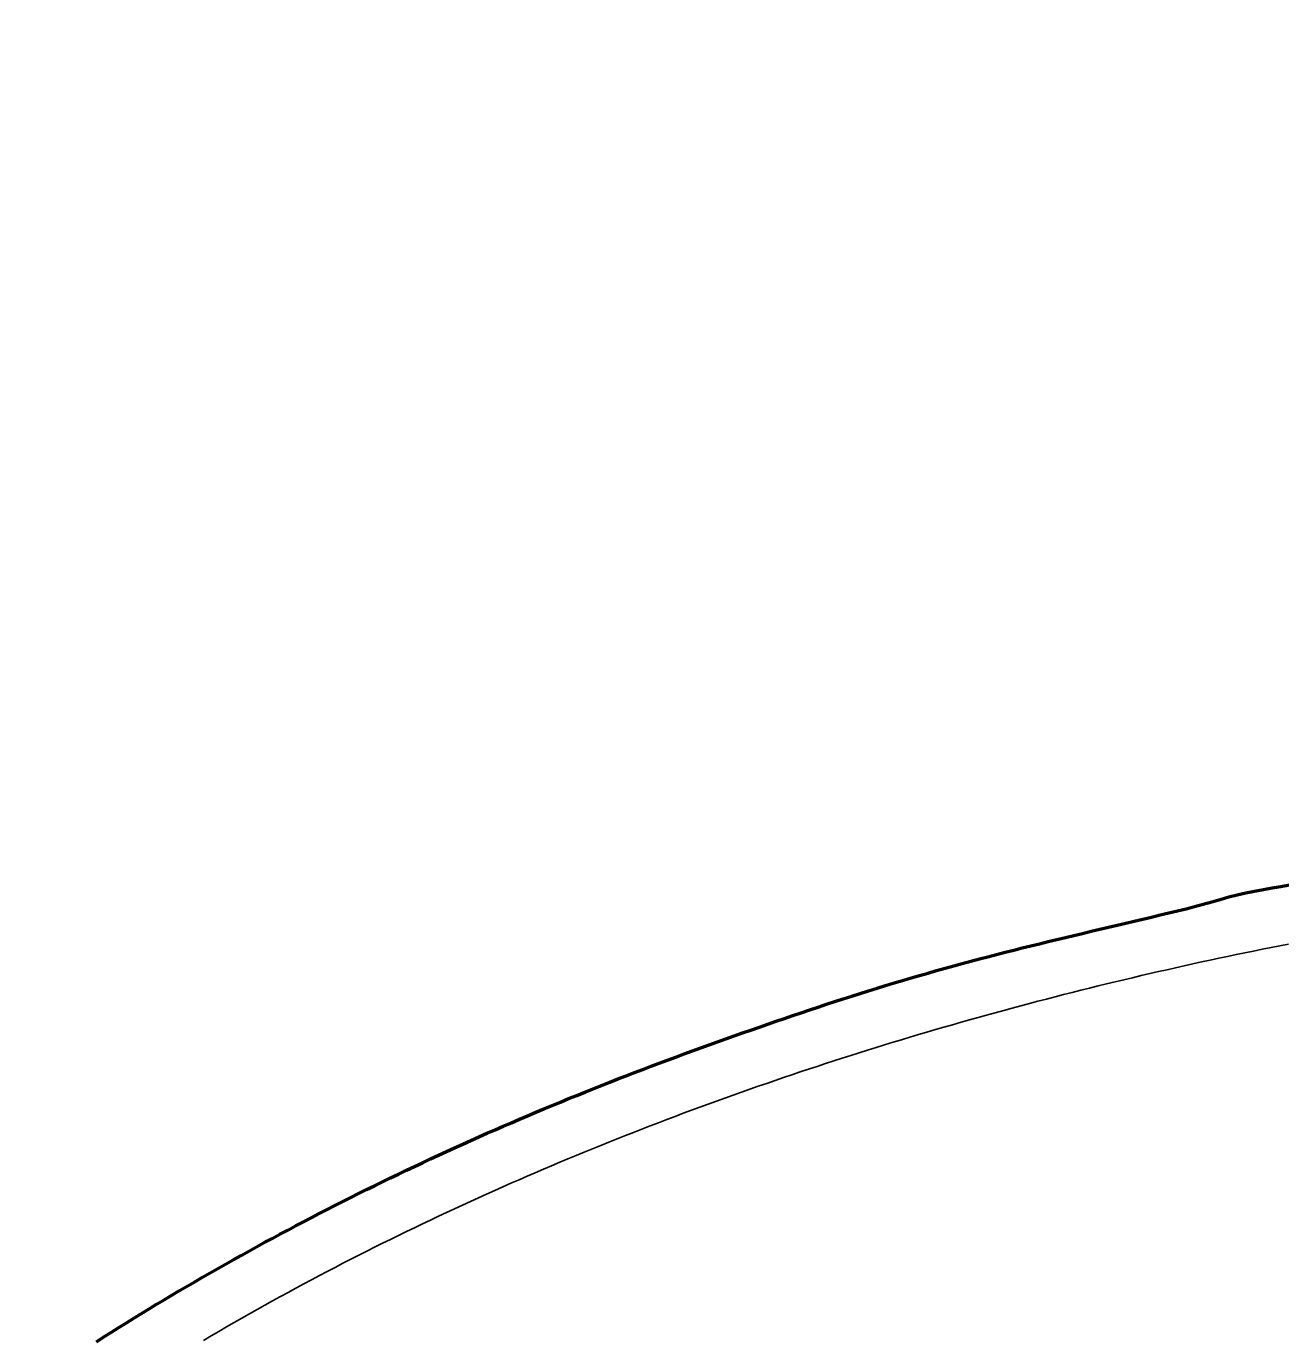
# Model space of a CAD drawing. Header units: millimetres. Extents: x 0 to 2382, y 0 to 420.
# Drawn here: x 275.98 to 283.09, y 298.5 to 305.92 of the extents above; entities that cross this region are included whole.
import ezdxf

# ---------------------------------------------------------------- set-up
doc = ezdxf.new("R2010")
doc.units = ezdxf.units.MM
doc.linetypes.add('IRAM-E-TRAZOS', pattern=[5, 4, -1])
for name, color, linetype, lineweight in [('01-VISIBLE', 7, 'CONTINUOUS', 70), ('02-OCULTA', 4, 'IRAM-E-TRAZOS', 35), ('08-FINA', 5, 'CONTINUOUS', 18)]:
    doc.layers.add(name, color=color, linetype=linetype, lineweight=lineweight)

msp = doc.modelspace()

# ---------------------------------------------------------------- linework, layer by layer
at = {"layer": '01-VISIBLE'}
msp.add_lwpolyline([(276.3811, 298.4753), (276.4233, 298.5022), (276.4657, 298.529), (276.5081, 298.5557), (276.5506, 298.5822), (276.5932, 298.6086), (276.6359, 298.6349), (276.6787, 298.661), (276.7216, 298.6869), (276.7646, 298.7127), (276.8076, 298.7384), (276.8508, 298.7639), (276.894, 298.7893), (276.9373, 298.8146), (276.9807, 298.8397), (277.0241, 298.8646), (277.0677, 298.8895), (277.1113, 298.9142), (277.155, 298.9387), (277.1988, 298.9631), (277.2426, 298.9874), (277.2866, 299.0115), (277.3306, 299.0355), (277.3747, 299.0594), (277.4188, 299.0831), (277.463, 299.1067), (277.5073, 299.1302), (277.5517, 299.1535), (277.5961, 299.1767), (277.6406, 299.1997), (277.6852, 299.2226), (277.7299, 299.2454), (277.7746, 299.2681), (277.8194, 299.2906), (277.8642, 299.313), (277.9091, 299.3353), (277.9541, 299.3574), (277.9991, 299.3794), (278.0442, 299.4013), (278.0894, 299.423), (278.1346, 299.4446), (278.1799, 299.4661), (278.2252, 299.4875), (278.2706, 299.5088), (278.3161, 299.5299), (278.3616, 299.5509), (278.4071, 299.5718), (278.4528, 299.5925), (278.4985, 299.6131), (278.5442, 299.6336), (278.59, 299.6539), (278.6359, 299.6741), (278.6818, 299.6942), (278.7278, 299.7141), (278.7739, 299.7339), (278.82, 299.7536), (278.8662, 299.7731), (278.9124, 299.7925), (278.9586, 299.8118), (279.005, 299.8309), (279.0514, 299.8499), (279.0978, 299.8687), (279.1443, 299.8875), (279.1908, 299.9061), (279.2374, 299.9246), (279.2841, 299.9429), (279.3308, 299.9612), (279.3775, 299.9793), (279.4243, 299.9973), (279.4711, 300.0151), (279.518, 300.0329), (279.5649, 300.0505), (279.6119, 300.0681), (279.6589, 300.0855), (279.7059, 300.1028), (279.753, 300.1201), (279.8001, 300.1372), (279.8472, 300.1542), (279.8944, 300.1712), (279.9416, 300.188), (279.9888, 300.2048), (280.0361, 300.2214), (280.0834, 300.238), (280.1307, 300.2546), (280.1781, 300.271), (280.2254, 300.2874), (280.2729, 300.3036), (280.3203, 300.3197), (280.3678, 300.3358), (280.4153, 300.3518), (280.4628, 300.3677), (280.5104, 300.3835), (280.558, 300.3991), (280.6057, 300.4146), (280.6534, 300.4299), (280.7012, 300.4451), (280.749, 300.4602), (280.7969, 300.4751), (280.8448, 300.4897), (280.8928, 300.5043), (280.9408, 300.5186), (280.9889, 300.5328), (281.037, 300.5468), (281.0852, 300.5606), (281.1334, 300.5743), (281.1817, 300.5877), (281.23, 300.601), (281.2784, 300.6142), (281.3268, 300.6272), (281.3753, 300.64), (281.4237, 300.6527), (281.4723, 300.6653), (281.5208, 300.6777), (281.5694, 300.69), (281.618, 300.7022), (281.6667, 300.7143), (281.7154, 300.7263), (281.764, 300.7381), (281.8128, 300.7499), (281.8615, 300.7617), (281.9102, 300.7733), (281.959, 300.7849), (282.0078, 300.7965), (282.0566, 300.808), (282.1053, 300.8196), (282.1541, 300.8311), (282.2029, 300.8426), (282.2517, 300.8541), (282.3005, 300.8657), (282.3492, 300.8773), (282.398, 300.889), (282.4467, 300.9005), (282.4955, 300.9122), (282.5442, 300.9241), (282.5928, 300.9363), (282.6413, 300.9491), (282.6895, 300.9626), (282.7376, 300.9769), (282.7857, 300.9908), (282.8343, 301.003), (282.8833, 301.0138), (282.9324, 301.0236), (282.9817, 301.0329), (283.031, 301.0419), (283.0804, 301.0506), (283.1298, 301.0591)], dxfattribs=at)
at = {"layer": '02-OCULTA'}
msp.add_lwpolyline([(283.1231, 300.7242), (283.0739, 300.7146), (283.0248, 300.7048), (282.9756, 300.6949), (282.9265, 300.685), (282.8774, 300.6749), (282.8284, 300.6647), (282.7793, 300.6544), (282.7303, 300.6441), (282.6813, 300.6336), (282.6323, 300.6229), (282.5834, 300.6122), (282.5344, 300.6014), (282.4855, 300.5905), (282.4366, 300.5795), (282.3878, 300.5683), (282.3389, 300.5571), (282.2901, 300.5457), (282.2413, 300.5342), (282.1926, 300.5227), (282.1439, 300.511), (282.0952, 300.4992), (282.0465, 300.4873), (281.9978, 300.4753), (281.9492, 300.4632), (281.9006, 300.451), (281.852, 300.4386), (281.8035, 300.4262), (281.755, 300.4136), (281.7065, 300.401), (281.658, 300.3882), (281.6096, 300.3753), (281.5612, 300.3623), (281.5128, 300.3492), (281.4645, 300.336), (281.4162, 300.3227), (281.3679, 300.3092), (281.3197, 300.2957), (281.2714, 300.282), (281.2233, 300.2682), (281.1751, 300.2544), (281.127, 300.2404), (281.0789, 300.2262), (281.0309, 300.212), (280.9828, 300.1977), (280.9349, 300.1832), (280.8869, 300.1687), (280.839, 300.154), (280.7911, 300.1392), (280.7433, 300.1243), (280.6955, 300.1093), (280.6477, 300.0941), (280.6, 300.0789), (280.5523, 300.0635), (280.5046, 300.048), (280.457, 300.0324), (280.4094, 300.0167), (280.3618, 300.0009), (280.3143, 299.9849), (280.2669, 299.9689), (280.2194, 299.9527), (280.1721, 299.9364), (280.1247, 299.92), (280.0774, 299.9035), (280.0301, 299.8868), (279.9829, 299.87), (279.9357, 299.8531), (279.8886, 299.8361), (279.8415, 299.819), (279.7944, 299.8017), (279.7474, 299.7844), (279.7005, 299.7669), (279.6536, 299.7493), (279.6067, 299.7315), (279.5599, 299.7137), (279.5131, 299.6957), (279.4664, 299.6776), (279.4197, 299.6594), (279.3731, 299.641), (279.3265, 299.6226), (279.2799, 299.604), (279.2334, 299.5853), (279.187, 299.5664), (279.1406, 299.5475), (279.0943, 299.5284), (279.048, 299.5091), (279.0018, 299.4898), (278.9556, 299.4703), (278.9095, 299.4507), (278.8634, 299.431), (278.8174, 299.4112), (278.7714, 299.3912), (278.7255, 299.3711), (278.6797, 299.3509), (278.6339, 299.3305), (278.5882, 299.31), (278.5425, 299.2894), (278.4969, 299.2686), (278.4513, 299.2477), (278.4058, 299.2267), (278.3604, 299.2056), (278.315, 299.1843), (278.2697, 299.1629), (278.2245, 299.1414), (278.1793, 299.1197), (278.1342, 299.0979), (278.0891, 299.0759), (278.0441, 299.0539), (277.9992, 299.0316), (277.9544, 299.0093), (277.9096, 298.9868), (277.8649, 298.9642), (277.8202, 298.9414), (277.7756, 298.9186), (277.7311, 298.8955), (277.6867, 298.8724), (277.6423, 298.849), (277.598, 298.8256), (277.5538, 298.802), (277.5097, 298.7783), (277.4656, 298.7544), (277.4216, 298.7304), (277.3777, 298.7063), (277.3339, 298.682), (277.2901, 298.6576), (277.2464, 298.633), (277.2029, 298.6083), (277.1593, 298.5834), (277.1159, 298.5584), (277.0726, 298.5333), (277.0293, 298.508), (276.9861, 298.4826)], dxfattribs=at)
at = {"layer": '08-FINA'}
msp.add_circle((283.2625, 309.7663), 18.4167, dxfattribs=at)

doc.saveas('drawing.dxf')
